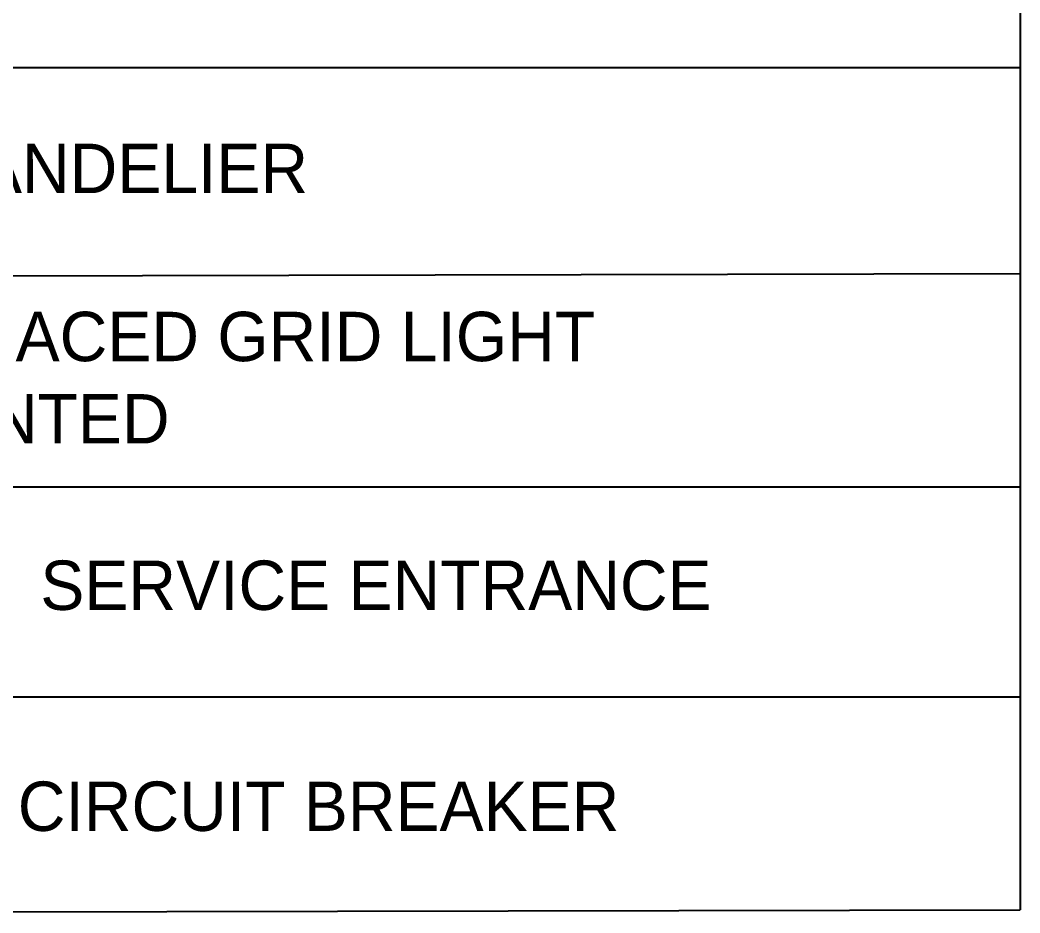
# Model space of a CAD drawing. Header units: inches. Extents: x -2 to 2474, y 1 to 287.
# Drawn here: x 176.52 to 204.61, y 154.32 to 179.39 of the extents above; entities that cross this region are included whole.
import ezdxf

# ---------------------------------------------------------------- set-up
doc = ezdxf.new("R2010")
doc.units = ezdxf.units.IN
doc.header["$MEASUREMENT"] = 0

msp = doc.modelspace()

# ---------------------------------------------------------------- linework, layer by layer
for p, q in [((204.61099, 248.42622), (204.61099, 154.40622)), ((162.44509, 178.05929), (204.61099, 178.05929)), ((162.46095, 172.169), (204.61099, 172.27724)), ((162.47681, 166.27872), (204.61099, 166.27872)), ((162.49267, 160.38843), (204.61099, 160.38843)), ((162.50903, 154.31562), (204.61099, 154.40622))]:
    msp.add_line(p, q)

# ---------------------------------------------------------------- texts
at = {"attachment_point": 1}
for s, insert, char_height in [('CHANDELIER', (172.662, 175.9178), 1.386708), ('SURFACED GRID LIGHT \\PMOUNTED', (171.35028, 171.19796), 1.3867075), ('SERVICE ENTRANCE', (177.09319, 164.21252), 1.3867075), ('CIRCUIT BREAKER', (176.45953, 158.00674), 1.3867075)]:
    msp.add_mtext_dynamic_manual_height_columns(s, width=49.3025886, gutter_width=21.66731, heights=[6.83411], dxfattribs=dict(at, insert=insert, char_height=char_height))

doc.saveas('drawing.dxf')
